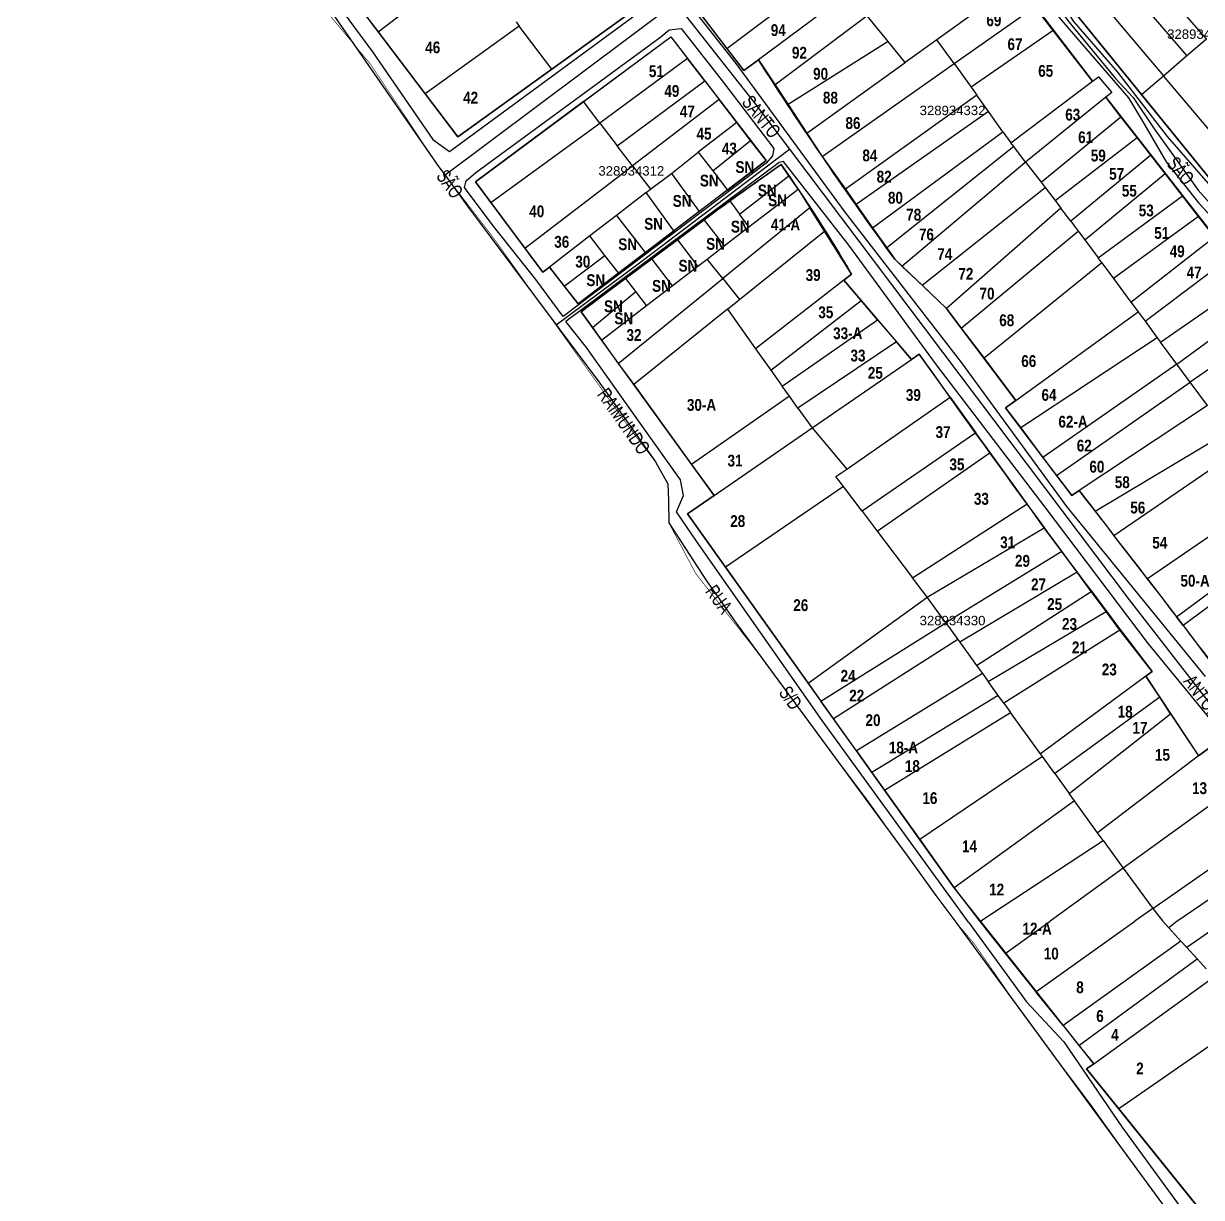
# Model space of a CAD drawing. Extents: x 206155 to 208014, y 4847439 to 4850017.
# Drawn here: x 206932.2 to 207182.6, y 4847901.7 to 4848151.2 of the extents above; entities that cross this region are included whole.
import ezdxf
from ezdxf.enums import TextEntityAlignment as Align

# ---------------------------------------------------------------- set-up
doc = ezdxf.new("R2010")
doc.units = 0
doc.header["$LTSCALE"] = 1.5
doc.header["$MEASUREMENT"] = 0
for name, color, linetype in [('CD-MALHA-LOTES', 40, 'CONTINUOUS'), ('CD_TXT_QUADRA', 7, 'CONTINUOUS'), ('LM-LIM-SETOR-FISCAL', 7, 'CONTINUOUS'), ('RU-QUADRAS', 6, 'CONTINUOUS'), ('SV-EIXO-RUA-N-PAV', 6, 'CONTINUOUS'), ('SV-EIXO-RUA-PAV', 20, 'CONTINUOUS'), ('SV-RUA-NAO-PAV-S-GUIA-C-GUIA', 7, 'CONTINUOUS'), ('SV-RUA-PAVIM-S-GUIA-C-GUIA', 7, 'CONTINUOUS'), ('SV-TXT-RUA-N-PAV-S-GUIA-C-GUIA', 7, 'CONTINUOUS'), ('Th_NmrPort', 7, 'CONTINUOUS')]:
    doc.layers.add(name, color=color, linetype=linetype)
doc.styles.add('ARIAL', font='ARIAL.TTF')
doc.styles.get("Standard").update_dxf_attribs({"font": 'swisscbo.ttf'})
doc.linetypes.add('Limite', pattern='A,20,-3,[130,ltypeshp.shx,S=6.35,R=0,X=0,Y=0],-3,20', length=46)

msp = doc.modelspace()

# ---------------------------------------------------------------- linework, layer by layer
at = {"layer": 'CD-MALHA-LOTES', "linetype": 'Continuous'}
for p, q in [((207183.61, 4848147.93), (207167.25, 4848166.7)), ((207007.56, 4848149.41), (207027.14, 4848164.4)), ((207179.45, 4848144.35), (207163.32, 4848163.14)), ((207081.7, 4848145.9), (207103.74, 4848162.46)), ((207107.59, 4848157.71), (207088.41, 4848143.46)), ((207143.13, 4848159.82), (207126.29, 4848147.69)), ((207158.6, 4848158.85), (207174.5, 4848140.09)), ((207073.92, 4848156.08), (207081.7, 4848145.9)), ((207004.55, 4848153.4), (207007.56, 4848149.41)), ((207111.54, 4848152.83), (207091.92, 4848138.14)), ((207116.01, 4848147.33), (207111.54, 4848152.83)), ((207130.01, 4848142.66), (207147.13, 4848154.73)), ((207151.07, 4848149.67), (207147.13, 4848154.73)), ((207154.4, 4848155.04), (207169.82, 4848136.06)), ((207037.57, 4848150.64), (207017.54, 4848136.23)), ((207036.91, 4848151.51), (207037.57, 4848150.64)), ((207044.5, 4848141.5), (207037.57, 4848150.64)), ((207007.56, 4848149.41), (207017.54, 4848136.23)), ((207051.18, 4848134.59), (207069.78, 4848148.38)), ((207069.78, 4848148.38), (207073.35, 4848143.74)), ((207126.29, 4848147.69), (207119.6, 4848142.89)), ((207130.01, 4848142.66), (207126.29, 4848147.69)), ((207151.07, 4848149.67), (207133.62, 4848137.63)), ((207159.44, 4848138.92), (207151.07, 4848149.67)), ((207179.45, 4848144.35), (207183.61, 4848147.93)), ((207081.7, 4848145.9), (207085.32, 4848141.16)), ((207116.01, 4848147.33), (207094.69, 4848133.95)), ((207119.6, 4848142.89), (207116.01, 4848147.33)), ((207073.35, 4848143.74), (207054.68, 4848130.03)), ((207077.01, 4848139), (207073.35, 4848143.74)), ((207085.32, 4848141.16), (207088.41, 4848143.46)), ((207088.41, 4848143.46), (207091.92, 4848138.14)), ((207098.7, 4848127.88), (207119.6, 4848142.89)), ((207101.98, 4848122.92), (207130.01, 4848142.66)), ((207130.01, 4848142.66), (207133.62, 4848137.63)), ((207174.5, 4848140.09), (207179.45, 4848144.35)), ((207024.47, 4848127.07), (207044.5, 4848141.5)), ((207058.37, 4848125.21), (207077.01, 4848139)), ((207077.01, 4848139), (207080.06, 4848135.03)), ((207091.92, 4848138.14), (207094.69, 4848133.95)), ((207133.62, 4848137.63), (207134.8, 4848135.97)), ((207142.04, 4848125.85), (207159.44, 4848138.92)), ((207159.44, 4848138.92), (207160.69, 4848139.86)), ((207160.69, 4848139.86), (207163.5, 4848136.53)), ((207169.82, 4848136.06), (207174.5, 4848140.09)), ((207190.12, 4848121.53), (207174.5, 4848140.09)), ((207017.54, 4848136.23), (207024.47, 4848127.07)), ((207134.8, 4848135.97), (207106.88, 4848115.97)), ((207137.29, 4848132.48), (207134.8, 4848135.97)), ((207162.22, 4848135.5), (207145.19, 4848121.73)), ((207163.5, 4848136.53), (207162.22, 4848135.5)), ((207165.45, 4848131.35), (207162.22, 4848135.5)), ((207169.82, 4848136.06), (207185.38, 4848116.91)), ((207054.68, 4848130.03), (207051.18, 4848134.59)), ((207080.06, 4848135.03), (207061.64, 4848120.95)), ((207083.81, 4848130.15), (207080.06, 4848135.03)), ((207094.69, 4848133.95), (207098.7, 4848127.88)), ((207083.81, 4848130.15), (207075.6, 4848123.81)), ((207086.74, 4848126.35), (207083.81, 4848130.15)), ((207137.29, 4848132.48), (207109.19, 4848112.69)), ((207140.37, 4848128.18), (207137.29, 4848132.48)), ((207148.47, 4848117.44), (207165.45, 4848131.35)), ((207168.89, 4848126.93), (207165.45, 4848131.35)), ((207031.52, 4848113.13), (207054.68, 4848130.03)), ((207054.68, 4848130.03), (207058.37, 4848125.21)), ((207098.7, 4848127.88), (207101.98, 4848122.92)), ((207112.64, 4848107.79), (207140.37, 4848128.18)), ((207140.37, 4848128.18), (207142.04, 4848125.85)), ((207061.64, 4848120.95), (207058.37, 4848125.21)), ((207078.67, 4848119.84), (207086.74, 4848126.35)), ((207142.66, 4848125.04), (207142.04, 4848125.85)), ((207151.44, 4848113.54), (207168.89, 4848126.93)), ((207171.78, 4848123.22), (207168.89, 4848126.93)), ((207069.9, 4848119.31), (207075.6, 4848123.81)), ((207075.6, 4848123.81), (207078.67, 4848119.84)), ((207101.98, 4848122.92), (207106.88, 4848115.97)), ((207142.66, 4848125.04), (207115.67, 4848103.49)), ((207145.19, 4848121.73), (207142.66, 4848125.04)), ((207171.78, 4848123.22), (207154.81, 4848109.14)), ((207174.83, 4848119.3), (207171.78, 4848123.22)), ((207038.72, 4848103.44), (207061.64, 4848120.95)), ((207061.64, 4848120.95), (207065.46, 4848115.98)), ((207145.19, 4848121.73), (207148.47, 4848117.44)), ((207065.46, 4848115.98), (207069.9, 4848119.31)), ((207069.9, 4848119.31), (207075.83, 4848111.25)), ((207078.67, 4848119.84), (207081.82, 4848115.78)), ((207084.39, 4848110.64), (207094.88, 4848118.79)), ((207096.83, 4848115.97), (207094.88, 4848118.79)), ((207157.75, 4848105.24), (207174.83, 4848119.3)), ((207178.51, 4848114.58), (207174.83, 4848119.3)), ((207064.54, 4848115.27), (207058.24, 4848110.41)), ((207064.54, 4848115.27), (207065.46, 4848115.98)), ((207070.42, 4848107.12), (207064.54, 4848115.27)), ((207081.82, 4848115.78), (207075.83, 4848111.25)), ((207086.36, 4848107.94), (207096.83, 4848115.97)), ((207096.83, 4848115.97), (207099.3, 4848112.04)), ((207106.88, 4848115.97), (207109.19, 4848112.69)), ((207123.19, 4848095.55), (207149.33, 4848116.31)), ((207148.47, 4848117.44), (207149.33, 4848116.31)), ((207149.33, 4848116.31), (207151.44, 4848113.54)), ((207031.52, 4848113.13), (207038.72, 4848103.44)), ((207082.33, 4848113.48), (207076.84, 4848109.39)), ((207082.33, 4848113.48), (207084.39, 4848110.64)), ((207109.19, 4848112.69), (207112.64, 4848107.79)), ((207151.44, 4848113.54), (207152.66, 4848111.95)), ((207160.6, 4848101.4), (207178.51, 4848114.58)), ((207181.93, 4848110.18), (207178.51, 4848114.58)), ((207058.24, 4848110.41), (207052.56, 4848106.03)), ((207058.24, 4848110.41), (207064.35, 4848102.5)), ((207075.83, 4848111.25), (207070.42, 4848107.12)), ((207099.3, 4848112.04), (207080.81, 4848097.01)), ((207086.36, 4848107.94), (207084.39, 4848110.64)), ((207102.44, 4848107.05), (207099.3, 4848112.04)), ((207152.66, 4848111.95), (207128.37, 4848090.58)), ((207154.81, 4848109.14), (207152.66, 4848111.95)), ((207181.93, 4848110.18), (207163.89, 4848096.96)), ((207185.32, 4848105.83), (207181.93, 4848110.18)), ((207076.84, 4848109.39), (207071.24, 4848105.21)), ((207076.84, 4848109.39), (207081.11, 4848103.9)), ((207081.11, 4848103.9), (207086.36, 4848107.94)), ((207112.64, 4848107.79), (207115.67, 4848103.49)), ((207154.81, 4848109.14), (207156.38, 4848107.08)), ((207052.56, 4848106.03), (207043.98, 4848099.4)), ((207055.74, 4848101.91), (207052.56, 4848106.03)), ((207064.35, 4848102.5), (207070.42, 4848107.12)), ((207071.24, 4848105.21), (207065.76, 4848101.12)), ((207075.52, 4848099.61), (207071.24, 4848105.21)), ((207084.39, 4848092.55), (207102.44, 4848107.05)), ((207131.5, 4848086.44), (207156.38, 4848107.08)), ((207157.75, 4848105.24), (207160.6, 4848101.4)), ((207167.58, 4848091.99), (207185.32, 4848105.83)), ((207038.72, 4848103.44), (207042.55, 4848098.3)), ((207077.5, 4848101.13), (207081.11, 4848103.9)), ((207047.12, 4848095.39), (207055.74, 4848101.91)), ((207058.64, 4848098.16), (207055.74, 4848101.91)), ((207058.64, 4848098.16), (207064.35, 4848102.5)), ((207065.76, 4848101.12), (207060.2, 4848096.97)), ((207065.76, 4848101.12), (207070.08, 4848095.43)), ((207075.52, 4848099.61), (207077.5, 4848101.13)), ((207080.81, 4848097.01), (207077.5, 4848101.13)), ((207161.42, 4848100.29), (207136.35, 4848080.03)), ((207161.42, 4848100.29), (207160.6, 4848101.4)), ((207161.42, 4848100.29), (207163.89, 4848096.96)), ((207170.57, 4848087.94), (207188.67, 4848101.54)), ((207042.55, 4848098.3), (207043.98, 4848099.4)), ((207043.98, 4848099.4), (207047.12, 4848095.39)), ((207050.06, 4848091.64), (207058.64, 4848098.16)), ((207070.08, 4848095.43), (207075.52, 4848099.61)), ((207118.91, 4848099.62), (207123.19, 4848095.55)), ((207047.12, 4848095.39), (207050.06, 4848091.64)), ((207058.61, 4848078.96), (207080.81, 4848097.01)), ((207062.32, 4848094.22), (207060.2, 4848096.97)), ((207064.62, 4848091.25), (207070.08, 4848095.43)), ((207080.81, 4848097.01), (207084.39, 4848092.55)), ((207106.54, 4848096.64), (207087.78, 4848082.06)), ((207110.24, 4848092.3), (207106.54, 4848096.64)), ((207123.19, 4848095.55), (207128.37, 4848090.58)), ((207163.89, 4848096.96), (207167.58, 4848091.99)), ((207173.88, 4848083.48), (207192.62, 4848096.47)), ((207053.09, 4848086.58), (207062.32, 4848094.22)), ((207064.62, 4848091.25), (207062.32, 4848094.22)), ((207055.04, 4848083.89), (207064.62, 4848091.25)), ((207081.79, 4848090.45), (207061.88, 4848074.45)), ((207081.79, 4848090.45), (207084.39, 4848092.55)), ((207081.79, 4848090.45), (207087.78, 4848082.06)), ((207091.03, 4848077.51), (207110.24, 4848092.3)), ((207113.7, 4848088.24), (207110.24, 4848092.3)), ((207128.37, 4848090.58), (207131.5, 4848086.44)), ((207167.58, 4848091.99), (207169.14, 4848089.88)), ((207177.37, 4848078.77), (207195.79, 4848092.41)), ((207093.47, 4848074.1), (207113.7, 4848088.24)), ((207113.7, 4848088.24), (207117.73, 4848083.5)), ((207143.12, 4848071.07), (207169.14, 4848089.88)), ((207169.14, 4848089.88), (207170.57, 4848087.94)), ((207170.57, 4848087.94), (207173.19, 4848084.41)), ((207199.1, 4848088.16), (207180.19, 4848074.97)), ((207053.09, 4848086.58), (207055.04, 4848083.89)), ((207131.5, 4848086.44), (207136.35, 4848080.03)), ((207055.04, 4848083.89), (207058.61, 4848078.96)), ((207117.73, 4848083.5), (207096.8, 4848069.44)), ((207120.91, 4848079.76), (207117.73, 4848083.5)), ((207173.19, 4848084.41), (207144.16, 4848065.22)), ((207173.19, 4848084.41), (207173.88, 4848083.48)), ((207177.37, 4848078.77), (207173.88, 4848083.48)), ((207087.78, 4848082.06), (207091.03, 4848077.51)), ((207058.61, 4848078.96), (207061.88, 4848074.45)), ((207099.83, 4848065.24), (207120.91, 4848079.76)), ((207136.35, 4848080.03), (207143.12, 4848071.07)), ((207177.37, 4848078.77), (207148.88, 4848058.96)), ((207180.19, 4848074.97), (207177.37, 4848078.77)), ((207091.03, 4848077.51), (207093.47, 4848074.1)), ((207061.88, 4848074.45), (207074.2, 4848057.47)), ((207094.97, 4848071.99), (207093.47, 4848074.1)), ((207151.77, 4848055.15), (207180.19, 4848074.97)), ((207183.87, 4848070), (207180.19, 4848074.97)), ((207094.97, 4848071.99), (207074.2, 4848057.47)), ((207096.8, 4848069.44), (207094.97, 4848071.99)), ((207107.16, 4848056.5), (207129.14, 4848071.79)), ((207129.14, 4848071.79), (207134.62, 4848064.18)), ((207096.8, 4848069.44), (207099.58, 4848065.54)), ((207183.87, 4848070), (207156.6, 4848051.94)), ((207078.98, 4848050.88), (207099.83, 4848065.24)), ((207099.58, 4848065.54), (207099.83, 4848065.24)), ((207099.83, 4848065.24), (207107.16, 4848056.5)), ((207144.16, 4848065.22), (207148.88, 4848058.96)), ((207134.62, 4848064.18), (207110.42, 4848047.57)), ((207137.64, 4848059.99), (207134.62, 4848064.18)), ((207159.99, 4848047.55), (207187.94, 4848064.26)), ((207113.65, 4848043.31), (207137.64, 4848059.99)), ((207145.5, 4848049.07), (207137.64, 4848059.99)), ((207148.88, 4848058.96), (207151.77, 4848055.15)), ((207074.2, 4848057.47), (207078.98, 4848050.88)), ((207104.87, 4848054.89), (207107.16, 4848056.5)), ((207151.77, 4848055.15), (207154.99, 4848050.88)), ((207163.95, 4848042.41), (207185.25, 4848056.95)), ((207106.49, 4848052.77), (207081.39, 4848035.63)), ((207106.49, 4848052.77), (207104.87, 4848054.89)), ((207110.42, 4848047.57), (207106.49, 4848052.77)), ((207078.98, 4848050.88), (207073.32, 4848046.99)), ((207154.99, 4848050.88), (207156.6, 4848051.94)), ((207156.6, 4848051.94), (207159.99, 4848047.55)), ((207110.42, 4848047.57), (207113.65, 4848043.31)), ((207121.18, 4848033.37), (207145.5, 4848049.07)), ((207159.99, 4848047.55), (207163.95, 4848042.41)), ((207192.29, 4848047.72), (207171.08, 4848033.18)), ((207073.32, 4848046.99), (207081.39, 4848035.63)), ((207113.65, 4848043.31), (207121.18, 4848033.37)), ((207124.3, 4848029.24), (207149.15, 4848044.02)), ((207152.86, 4848038.99), (207149.15, 4848044.02)), ((207171.08, 4848033.18), (207163.95, 4848042.41)), ((207177.3, 4848025.12), (207197.88, 4848040.38)), ((207152.86, 4848038.99), (207128.31, 4848023.88)), ((207156.12, 4848034.59), (207152.86, 4848038.99)), ((207199.31, 4848038.51), (207178.68, 4848023.27)), ((207081.39, 4848035.63), (207098.96, 4848011.03)), ((207156.12, 4848034.59), (207131.18, 4848019.72)), ((207159.14, 4848030.5), (207156.12, 4848034.59)), ((207171.08, 4848033.18), (207177.3, 4848025.12)), ((207134.75, 4848014.78), (207159.14, 4848030.5)), ((207162.31, 4848026.22), (207159.14, 4848030.5)), ((207128.22, 4848023.82), (207124.3, 4848029.24)), ((207137.25, 4848011.32), (207162.31, 4848026.22)), ((207165.25, 4848022.24), (207162.31, 4848026.22)), ((207178.68, 4848023.27), (207177.3, 4848025.12)), ((207101.69, 4848007.2), (207128.22, 4848023.82)), ((207128.22, 4848023.82), (207130.81, 4848020.26)), ((207178.68, 4848023.27), (207185.75, 4848013.84)), ((207130.81, 4848020.26), (207104.34, 4848003.42)), ((207130.81, 4848020.26), (207131.18, 4848019.72)), ((207165.25, 4848022.24), (207140.54, 4848006.76)), ((207165.5, 4848021.9), (207165.25, 4848022.24)), ((207172.08, 4848013.49), (207165.5, 4848021.9)), ((207131.18, 4848019.72), (207134.75, 4848014.78)), ((207136, 4848013.05), (207109.25, 4847996.59)), ((207134.75, 4848014.78), (207136, 4848013.05)), ((207136, 4848013.05), (207137.25, 4848011.32)), ((207170.73, 4848012.49), (207148.34, 4847995.99)), ((207170.73, 4848012.49), (207172.08, 4848013.49)), ((207173.71, 4848007.99), (207170.73, 4848012.49)), ((207098.96, 4848011.03), (207101.69, 4848007.2)), ((207139.39, 4848008.35), (207137.25, 4848011.32)), ((207139.39, 4848008.35), (207112.53, 4847991.99)), ((207140.54, 4848006.76), (207139.39, 4848008.35)), ((207173.71, 4848007.99), (207151.39, 4847991.78)), ((207176.02, 4848004.48), (207173.71, 4848007.99)), ((207104.34, 4848003.42), (207101.69, 4848007.2)), ((207140.54, 4848006.76), (207141.98, 4848004.77)), ((207109.25, 4847996.59), (207104.34, 4848003.42)), ((207115.2, 4847988.24), (207141.98, 4848004.77)), ((207148.34, 4847995.99), (207141.98, 4848004.77)), ((207154.44, 4847987.56), (207176.02, 4848004.48)), ((207176.02, 4848004.48), (207181.91, 4847995.56)), ((207109.25, 4847996.59), (207112.53, 4847991.99)), ((207148.76, 4847995.41), (207122.69, 4847977.74)), ((207148.76, 4847995.41), (207148.34, 4847995.99)), ((207151.39, 4847991.78), (207148.76, 4847995.41)), ((207181.91, 4847995.56), (207160.48, 4847979.21)), ((207112.53, 4847991.99), (207115.2, 4847988.24)), ((207151.39, 4847991.78), (207154.44, 4847987.56)), ((207115.2, 4847988.24), (207122.69, 4847977.74)), ((207155.57, 4847985.99), (207154.44, 4847987.56)), ((207189.9, 4847989.02), (207165.94, 4847971.7)), ((207155.57, 4847985.99), (207130.01, 4847967.47)), ((207160.48, 4847979.21), (207155.57, 4847985.99)), ((207172.21, 4847963.09), (207196.39, 4847980.02)), ((207122.69, 4847977.74), (207130.01, 4847967.47)), ((207135.46, 4847960.37), (207161.67, 4847977.57)), ((207161.67, 4847977.57), (207160.48, 4847979.21)), ((207161.67, 4847977.57), (207165.94, 4847971.7)), ((207201.7, 4847976.98), (207177.15, 4847960.19)), ((207165.94, 4847971.7), (207150.38, 4847960.45)), ((207165.94, 4847971.7), (207172.21, 4847963.09)), ((207130.01, 4847967.47), (207135.46, 4847960.37)), ((207172.21, 4847963.09), (207168.39, 4847960.43)), ((207172.21, 4847963.09), (207174.28, 4847960.5)), ((207135.46, 4847960.37), (207140.88, 4847953.58)), ((207140.88, 4847953.58), (207150.38, 4847960.45)), ((207147.39, 4847945.43), (207168.39, 4847960.43)), ((207175.62, 4847959.03), (207174.28, 4847960.5)), ((207177.15, 4847960.19), (207175.62, 4847959.03)), ((207187.54, 4847960.43), (207179.46, 4847954.79)), ((207178.22, 4847956.16), (207175.62, 4847959.03)), ((207178.22, 4847956.16), (207153.15, 4847938.23)), ((207179.46, 4847954.79), (207178.22, 4847956.16)), ((207140.88, 4847953.58), (207147.39, 4847945.43)), ((207156.54, 4847933.98), (207181.64, 4847952.39)), ((207181.64, 4847952.39), (207179.46, 4847954.79)), ((207183.57, 4847950.27), (207181.64, 4847952.39)), ((207159.66, 4847930.08), (207185.15, 4847948.52)), ((207153.15, 4847938.23), (207147.39, 4847945.43)), ((207153.15, 4847938.23), (207156.54, 4847933.98)), ((207156.54, 4847933.98), (207159.66, 4847930.08)), ((207185.05, 4847934.43), (207164.98, 4847920.57)), ((207164.98, 4847920.57), (207186.08, 4847894.43))]:
    msp.add_line(p, q, dxfattribs=at)
at = {"layer": 'CD-MALHA-LOTES', "linetype": 'Continuous', "flags": 128}
for points in [[(207044.5, 4848141.5), (207064.44, 4848155.87), (207056.44, 4848166.5)], [(207051.18, 4848134.59), (207028.22, 4848117.56), (207031.52, 4848113.13)], [(207081.82, 4848115.78), (207090.06, 4848122.04), (207086.74, 4848126.35)], [(207094.88, 4848118.79), (207093.2, 4848121.22), (207082.33, 4848113.48)], [(207118.91, 4848099.62), (207145.04, 4848121.61), (207145.19, 4848121.73)], [(207106.54, 4848096.64), (207108.18, 4848097.91), (207102.44, 4848107.05)], [(207156.38, 4848107.08), (207156.45, 4848106.99), (207157.75, 4848105.24)], [(207115.67, 4848103.49), (207117.37, 4848101.08), (207118.91, 4848099.62)], [(207060.2, 4848096.97), (207050.69, 4848089.88), (207053.09, 4848086.58)], [(207129.14, 4848071.79), (207122.58, 4848080.91), (207120.91, 4848079.76)], [(207143.12, 4848071.07), (207140.93, 4848069.49), (207144.16, 4848065.22)], [(207149.15, 4848044.02), (207148.6, 4848044.76), (207145.5, 4848049.07)], [(207124.3, 4848029.24), (207124.14, 4848029.46), (207121.18, 4848033.37)], [(207098.96, 4848011.03), (207124.2, 4848029.18), (207124.3, 4848029.24)], [(207128.22, 4848023.82), (207128.31, 4848023.88)], [(207189.9, 4847989.02), (207184.06, 4847997.12), (207181.91, 4847995.56)], [(207159.66, 4847930.08), (207158.17, 4847929.01), (207164.98, 4847920.57)]]:
    msp.add_lwpolyline(points, dxfattribs=at)
at = {"layer": 'CD-MALHA-LOTES', "linetype": 'Continuous'}
for p in [(207064.62, 4848091.25), (207151.77, 4848055.15), (207151.77, 4848055.15)]:
    msp.add_point(p, dxfattribs=at)
at = {"layer": 'LM-LIM-SETOR-FISCAL', "linetype": 'Limite', "ltscale": 0.1, "const_width": 0.13, "flags": 128}
msp.add_lwpolyline([(207693.53, 4847579.56), (207661.03, 4847549.31), (207612.7, 4847504.12), (207608.58, 4847500.27), (207585.3, 4847478.55), (207576.34, 4847469.74), (207571.87, 4847465.34), (207556.36, 4847486.66), (207540.14, 4847507.78), (207531.85, 4847519.47), (207511.91, 4847545.61), (207506.17, 4847553.18), (207498.88, 4847562.81), (207463.75, 4847610.71), (207457.67, 4847619.01), (207440.44, 4847642.51), (207431.06, 4847656.73), (207427.79, 4847661.69), (207410.24, 4847685.38), (207400.06, 4847698.96), (207390.62, 4847713.26), (207368.81, 4847743.14), (207367.63, 4847745.51), (207365.1, 4847750.55), (207350.49, 4847771.92), (207340.01, 4847785.42), (207333.8, 4847793.43), (207328.91, 4847799.72), (207315.6, 4847819.35), (207310.76, 4847826.26), (207285.87, 4847860.83), (207260.72, 4847896.98), (207248.23, 4847915.4), (207242.67, 4847921.29), (207202.51, 4847892.47), (207193.03, 4847885.67), (207186.34, 4847883.83), (207169.47, 4847906.92), (207159.13, 4847921.36), (207145.03, 4847940.16), (207134.22, 4847955.66), (207130.37, 4847960.22), (207126.09, 4847965.9), (207111.59, 4847986.15), (207100.06, 4848001.48), (207090.77, 4848014.03), (207087.01, 4848019.05), (207075.04, 4848034.33), (207069.37, 4848045.04), (207069.26, 4848049.8), (207069.11, 4848053.33), (207066.5, 4848058.01), (207060.87, 4848065.4), (207031.95, 4848105.77), (207020.41, 4848120.82), (207005.92, 4848142.54), (206995.35, 4848155.22), (206982.67, 4848172.12), (206959.42, 4848202.77), (206955.58, 4848209.27), (206948.97, 4848217), (206956.28, 4848221.98), (206974.04, 4848236.91), (207015.88, 4848269.11), (207005.71, 4848281.99), (206987.16, 4848307.84), (206966.87, 4848336.83), (206960.49, 4848346.74), (207051.18, 4848413.73), (207093.59, 4848446.09), (207106.7, 4848455.88), (207140.72, 4848483.45), (207169.66, 4848504.88), (207261.26, 4848571.24), (207250.42, 4848586.92), (207233.64, 4848611.27), (207214.13, 4848640.25), (207199.66, 4848661.86), (207162.16, 4848719.72), (207148.67, 4848740.27), (207138.58, 4848756.16), (207114.21, 4848785.08), (207108.98, 4848791.97), (207099.68, 4848804.07), (207089.04, 4848833.89), (207075.28, 4848852.41), (207054.15, 4848879.42), (207034.07, 4848905.39), (207008.79, 4848936.89), (207002.49, 4848944.75), (206978.67, 4848976.02), (206968.98, 4848989.87), (206958.44, 4849004.76), (206966.26, 4849011.39), (206981.71, 4849023.09), (207002.58, 4849038.25), (207026.18, 4849059.14), (207039.09, 4849069.24), (207048.4, 4849077.1), (207033.93, 4849094.44), (207025.31, 4849104.91), (207019.34, 4849111.98), (206955.53, 4849187.19), (206739.99, 4849438.83), (206628.48, 4849357.79), (206159.3, 4849769.3), (206177.89, 4849842.97), (206311.32, 4849828.25), (206318.97, 4849888.04), (206376.86, 4849879.93), (206422.43, 4850015.06), (206474.48, 4850006.62), (206492.19, 4850011.1), (206819.81, 4849985.62), (206867.89, 4849970.66), (206761.86, 4849758.64), (206955.52, 4849737.17), (206981.38, 4849733.58), (207038.29, 4849725.23), (207070.29, 4849722.03), (207093.76, 4849719.89), (207136.42, 4849713.49), (207187.69, 4849706.67), (207206.03, 4849702.71), (207217.82, 4849703), (207238.05, 4849700.95), (207257.69, 4849697.98), (207277.63, 4849691.43), (207298.76, 4849680.12), (207307.69, 4849672.68), (207325.58, 4849647.34), (207339.6, 4849627.48), (207365.17, 4849591.27), (207375.36, 4849576.96), (207394.56, 4849549.23), (207402.02, 4849538.56), (207409.91, 4849527.9), (207417.58, 4849518.68), (207445.75, 4849483.09), (207461.51, 4849464.09), (207489.49, 4849426.56), (207512.94, 4849401.39), (207520.93, 4849386.71), (207524.83, 4849382.69), (207529.48, 4849377.88), (207540.69, 4849361.49), (207560.95, 4849335.89), (207577.23, 4849307.07), (207583.74, 4849297.42), (207628.15, 4849239.89), (207643.22, 4849219.05), (207658.02, 4849201.49), (207693.22, 4849158.83), (207705.61, 4849141.39), (207712.86, 4849133.84), (207725.65, 4849112.01), (207736.66, 4849084.67), (207739.33, 4849078.11), (207747.93, 4849059.71), (207757.22, 4849040.43), (207775.14, 4849006.28), (207791.99, 4848977.54), (207792.78, 4848975.77), (207795.96, 4848968.62), (207802.2, 4848960.18), (207825.03, 4848930.31), (207842.53, 4848910.15), (207856.41, 4848891.07), (207858.75, 4848886.94), (207866.81, 4848872.74), (207869.94, 4848867.11), (207871.77, 4848863.82), (207879.69, 4848853.91), (207882.92, 4848845.94), (207889.76, 4848830.42), (207897.96, 4848811.56), (207901.5, 4848803.37), (207910.93, 4848782.03), (207925.43, 4848746.58), (207927.76, 4848740.69), (207935.19, 4848724.84), (207938.98, 4848722.35), (207951.29, 4848714.3), (207953.61, 4848706.94), (207955.87, 4848700.21), (207959.42, 4848694.96), (207980.21, 4848656.63), (207983.23, 4848650.23), (207987.97, 4848639.65), (207991.98, 4848624.34), (207992.34, 4848618.14), (207992.71, 4848609.76), (207992.35, 4848598.91), (207989.51, 4848588.21), (207986.21, 4848576.49), (207981.13, 4848552.93), (207979.22, 4848544.32), (207974.12, 4848527.55), (207970.47, 4848512.96), (207968.53, 4848505.21), (207962.87, 4848484.57), (207961.77, 4848475.9), (207962.44, 4848471.73), (207962.76, 4848468.22), (207963.58, 4848460.32), (207965.62, 4848437.71), (207970.3, 4848417.74), (207973.97, 4848405.11), (207979.52, 4848388.8), (207983.37, 4848372.15), (207985.88, 4848361.34), (207994.8, 4848328.69), (207998.94, 4848313.63), (208000.94, 4848308.61), (208001.28, 4848301.24), (208004.29, 4848290.86), (208006.08, 4848286.4), (208007.64, 4848282.49), (208010.65, 4848271.5), (208010.53, 4848262.57), (208009.71, 4848251.17), (208006.89, 4848242.28), (208002.27, 4848228.55), (207997.36, 4848212.8), (207991.07, 4848194.77), (207987.4, 4848183.31), (207984.51, 4848174.56), (207981.76, 4848167.44), (207976.41, 4848152.41), (207973.09, 4848141.61), (207967.4, 4848130.11), (207964.22, 4848121.42), (207961.45, 4848112.84), (207955.63, 4848098.17), (207952.19, 4848088.84), (207947.6, 4848075.6), (207943.28, 4848060.34), (207938.8, 4848047.89), (207935.95, 4848038.31), (207931.75, 4848023.44), (207924.02, 4847983.95), (207922.67, 4847973.36), (207921, 4847963.57), (207920.32, 4847960.19), (207917.77, 4847945.28), (207916.42, 4847941.01), (207910.26, 4847922.04), (207901.41, 4847892.98), (207897.62, 4847878.65), (207892.25, 4847865.58), (207878.3, 4847837.34), (207872.42, 4847829.43), (207870.47, 4847825.73), (207866.98, 4847818.64), (207853.99, 4847795.84), (207843.32, 4847778.24), (207832.06, 4847762.95), (207814.75, 4847736.4), (207805.8, 4847721.97), (207788.79, 4847698.98), (207782.07, 4847685.13), (207771.56, 4847663.44), (207770.16, 4847648.29), (207754.59, 4847638.36), (207743.55, 4847627.73)], close=True, dxfattribs=at)
at = {"layer": 'RU-QUADRAS', "color": 6, "linetype": 'Continuous'}
for points in [[(206954.71, 4848219.24, -0.019619), (206994.63, 4848249.69), (206998.47, 4848244.63), (206999.61, 4848245.09), (207009.6, 4848231.93), (207008.46, 4848231.1), (207064.44, 4848155.87), (207024.47, 4848127.07)], [(207050.69, 4848089.88, -0.011049), (207093.2, 4848121.22, -0.021937), (207108.18, 4848097.91), (207106.54, 4848096.64), (207120.91, 4848079.76), (207122.58, 4848080.91, 0.009998), (207172.08, 4848013.49), (207170.73, 4848012.49), (207181.91, 4847995.56), (207184.06, 4847997.12), (207196.39, 4847980.02), (207198.49, 4847981.48), (207220.98, 4847950.17), (207219.56, 4847949.2), (207235.97, 4847928.75), (207186.08, 4847894.43), (207158.17, 4847929.01), (207159.66, 4847930.08), (207130.01, 4847967.47), (207073.32, 4848046.99), (207078.98, 4848050.88)]]:
    msp.add_lwpolyline(points, format="xyb", close=True, dxfattribs=at)
for points in [[(207075.88, 4848244.01, -0.009252), (207159.44, 4848138.92), (207160.69, 4848139.86), (207163.5, 4848136.53), (207162.22, 4848135.5), (207269.05, 4847998.65)], [(207245.37, 4847935.05, 0.005074), (207156.6, 4848051.94), (207154.99, 4848050.88), (207140.93, 4848069.49), (207143.12, 4848071.07), (207128.27, 4848090.72), (207117.37, 4848101.08, -0.015011), (207088.41, 4848143.46), (207085.32, 4848141.16), (207073.71, 4848156.36)]]:
    msp.add_lwpolyline(points, format="xyb", dxfattribs=at)
for points in [[(207154.4, 4848155.04), (207175.72, 4848174.39), (207184.38, 4848181.21), (207199.25, 4848161.41), (207210.03, 4848140.96), (207185.38, 4848116.91)], [(207028.22, 4848117.56), (207069.78, 4848148.38), (207090.06, 4848122.04), (207050.06, 4848091.64), (207043.98, 4848099.4), (207042.55, 4848098.3)]]:
    msp.add_lwpolyline(points, close=True, dxfattribs=at)
at = {"layer": 'SV-EIXO-RUA-N-PAV'}
for points in [[(206996.95, 4848255.98), (207039.42, 4848195.46), (207070.78, 4848155.6), (207087.49, 4848134.36), (207094.97, 4848124.45), (207167.23, 4848028.72), (207220.44, 4847960.22)], [(207079.13, 4848244.19), (207110.54, 4848204.64), (207116.65, 4848199.4), (207116.86, 4848198.81), (207117.81, 4848196.2), (207127.99, 4848183.7), (207141.08, 4848167.12), (207145.73, 4848161.01), (207150.38, 4848156.94), (207150.98, 4848156.14), (207154.38, 4848151.56), (207164.27, 4848139.49), (207168.05, 4848135.42), (207172.41, 4848129.03), (207181.86, 4848115.79), (207185.53, 4848111.64), (207189.64, 4848107), (207223.81, 4848064.25), (207255.29, 4848023.39), (207276.23, 4847993), (207296.11, 4847965.85)], [(206955.58, 4848209.27), (206964.68, 4848198.17), (206979.76, 4848178.1), (206991.73, 4848162.15), (207020.41, 4848120.82), (207021.78, 4848118.94), (207026.54, 4848112.38), (207045.39, 4848087.17), (207054.69, 4848074.73), (207066.5, 4848058.01), (207069.11, 4848053.33), (207069.26, 4848049.8), (207069.37, 4848045.04), (207077.24, 4848032.93), (207083.68, 4848023.73), (207119.95, 4847974.41), (207126.09, 4847965.9), (207130.37, 4847960.22)], [(207070.78, 4848155.6), (207021.78, 4848118.94)], [(207045.39, 4848087.17), (207063.39, 4848100.56), (207094.97, 4848124.45)]]:
    msp.add_lwpolyline(points, dxfattribs=at)
at = {"layer": 'SV-EIXO-RUA-PAV'}
msp.add_lwpolyline([(207130.37, 4847960.22), (207186.34, 4847883.83)], dxfattribs=at)
at = {"layer": 'SV-RUA-NAO-PAV-S-GUIA-C-GUIA', "flags": 128}
for points in [[(206955.47, 4848212.97), (206958.02, 4848209.52), (206961.66, 4848204.66), (206988.68, 4848169.17), (207006.37, 4848145.13), (207019.19, 4848126.56), (207022.72, 4848124), (207064.91, 4848154.96)], [(207183.43, 4848012.41), (207153.98, 4848048.56), (207131.64, 4848079.08), (207106.8, 4848111.12), (207083.67, 4848142.71), (207059.62, 4848173.22)], [(207148.83, 4848156.54), (207156.62, 4848147.44), (207167.08, 4848135.37), (207169.84, 4848130.81), (207175.04, 4848121.81), (207181.92, 4848113.04), (207190.82, 4848103.56)], [(207067.64, 4848148.38), (207069.4, 4848149.83), (207071.97, 4848150.15), (207080.95, 4848138.63), (207091.65, 4848124.65), (207091.41, 4848123.03), (207090.03, 4848121.53), (207046.87, 4848088.9)], [(207046.87, 4848088.9), (207041.05, 4848096.78), (207031.81, 4848108.45), (207025.93, 4848116.3), (207026.25, 4848117.74), (207028.33, 4848119.5), (207067.64, 4848148.38)], [(207217.94, 4847960.22), (207217.46, 4847960.92), (207191.85, 4847994.32), (207171.28, 4848019.38), (207149.32, 4848048.38), (207126.25, 4848078.64), (207107.64, 4848104.07), (207093.73, 4848121.88), (207092.8, 4848121.64), (207047.44, 4848087.86)], [(207071.01, 4848047.38), (207072.48, 4848050.84), (207071.8, 4848054.17), (207063.27, 4848066.25), (207051.82, 4848082.31), (207047.44, 4848087.86)]]:
    msp.add_lwpolyline(points, dxfattribs=at)
msp.add_lwpolyline([(207189.05, 4848119.24), (207192.48, 4848123.09), (207195.68, 4848127.34), (207199.06, 4848131.03), (207203.68, 4848134.3), (207209.02, 4848138.05), (207214.43, 4848142.22), (207210.48, 4848148.36), (207192.5, 4848173.57), (207184.45, 4848184.75), (207167.16, 4848170.54), (207163.56, 4848164.35), (207158.81, 4848160.28), (207152.9, 4848155.46), (207155.34, 4848151.63), (207164.69, 4848140.85), (207175.29, 4848127.17), (207183.99, 4848117.18), (207186.57, 4848117.21)], close=True, dxfattribs=at)
at = {"layer": 'SV-RUA-PAVIM-S-GUIA-C-GUIA', "flags": 128}
for points in [[(207133.04, 4847960.22), (207126.12, 4847969.74), (207101.96, 4848003.04), (207075.23, 4848041.17), (207071.01, 4848047.38)], [(207133.04, 4847960.22), (207145.36, 4847943.27), (207153.29, 4847934.8), (207165.61, 4847916.69), (207182.2, 4847894.01), (207184.68, 4847890.4), (207187.59, 4847888.56)]]:
    msp.add_lwpolyline(points, dxfattribs=at)

# ---------------------------------------------------------------- texts
at = {"layer": 'CD_TXT_QUADRA', "linetype": 'Continuous', "style": 'ARIAL'}
for s, p in [('328934333', (207182.27, 4848148.92)), ('328934332', (207129.66, 4848132.71)), ('328934312', (207061.38, 4848119.86))]:
    msp.add_text(s, height=2, dxfattribs=at).set_placement(p, align=Align.MIDDLE)
at = {"layer": 'CD_TXT_QUADRA', "color": 7, "linetype": 'Continuous', "style": 'ARIAL'}
msp.add_text('328934330', height=2, dxfattribs=at).set_placement((207129.66, 4848024.3), align=Align.MIDDLE)
at = {"layer": 'SV-TXT-RUA-N-PAV-S-GUIA-C-GUIA', "style": 'ARIAL', "width": 0.7}
for s, rotation, p in [('SANTO', 309, (207084.69, 4848134.36)), ('SÃO', 310, (207174.99, 4848121.28)), ('SÃO', 306, (207019.77, 4848118.7)), ('RAIMUNDO', 305, (207053.99, 4848072.33)), ('RUA                         S/D', 306, (207076.96, 4848030.45)), ('ANTÔNIO', 307, (207178.57, 4848011.31))]:
    msp.add_text(s, height=3, rotation=rotation, dxfattribs=at).set_placement(p)
at = {"layer": 'Th_NmrPort', "color": 1}
for s, p in [('69', (207136.85, 4848151.86)), ('94', (207091.03, 4848149.77)), ('67', (207141.34, 4848146.78)), ('46', (207017.57, 4848146.09)), ('92', (207095.52, 4848144.98)), ('51', (207065.11, 4848141.03)), ('90', (207100.02, 4848140.49)), ('65', (207147.87, 4848141.11)), ('49', (207068.4, 4848136.83)), ('42', (207025.63, 4848135.42)), ('88', (207102.11, 4848135.41)), ('47', (207071.69, 4848132.49)), ('63', (207153.62, 4848131.81)), ('86', (207106.9, 4848130.02)), ('45', (207075.24, 4848127.76)), ('61', (207156.36, 4848127.01)), ('43', (207080.63, 4848124.61)), ('84', (207110.5, 4848123.14)), ('59', (207159.05, 4848123.12)), ('SN', (207083.52, 4848120.67)), ('57', (207162.95, 4848119.23)), ('SN', (207075.96, 4848117.8)), ('82', (207113.53, 4848118.63)), ('SN', (207088.29, 4848115.7)), ('80', (207115.93, 4848114.14)), ('55', (207165.64, 4848115.64)), ('SN', (207070.18, 4848113.47)), ('SN', (207090.46, 4848113.61)), ('53', (207169.24, 4848111.45)), ('40', (207039.69, 4848111.26)), ('78', (207119.82, 4848110.55)), ('SN', (207064.13, 4848108.61)), ('SN', (207082.55, 4848108.01)), ('41-A', (207091.06, 4848108.45)), ('76', (207122.52, 4848106.36)), ('51', (207172.53, 4848106.66)), ('36', (207045, 4848104.78)), ('SN', (207058.61, 4848104.27)), ('SN', (207077.29, 4848104.35)), ('74', (207126.41, 4848102.17)), ('49', (207175.82, 4848102.77)), ('30', (207049.47, 4848100.58)), ('SN', (207071.42, 4848099.7)), ('SN', (207051.83, 4848096.63)), ('39', (207098.44, 4848097.72)), ('72', (207130.9, 4848097.98)), ('47', (207179.42, 4848098.28)), ('SN', (207065.79, 4848095.42)), ('70', (207135.4, 4848093.79)), ('SN', (207055.58, 4848091.09)), ('35', (207101.13, 4848089.81)), ('SN', (207057.78, 4848088.52)), ('68', (207139.59, 4848088.11)), ('32', (207060.35, 4848084.98)), ('33-A', (207104.28, 4848085.35)), ('33', (207107.96, 4848080.62)), ('66', (207144.27, 4848079.44)), ('25', (207111.65, 4848076.94)), ('39', (207119.74, 4848072.24)), ('64', (207148.57, 4848072.25)), ('30-A', (207073.2, 4848070.13)), ('62-A', (207152.17, 4848066.56)), ('37', (207126.05, 4848064.35)), ('62', (207156.06, 4848061.48)), ('31', (207081.83, 4848058.29)), ('35', (207129, 4848057.5)), ('60', (207158.75, 4848056.99)), ('58', (207164.15, 4848053.7)), ('33', (207134.2, 4848050.17)), ('56', (207167.44, 4848048.31)), ('28', (207082.4, 4848045.44)), ('31', (207139.78, 4848040.93)), ('54', (207172.12, 4848040.84)), ('29', (207142.94, 4848036.99)), ('27', (207146.35, 4848032)), ('50-A', (207178.11, 4848032.76)), ('26', (207095.81, 4848027.57)), ('25', (207149.77, 4848027.8)), ('23', (207152.93, 4848023.59)), ('21', (207155.03, 4848018.6)), ('23', (207161.38, 4848013.9)), ('24', (207105.86, 4848012.56)), ('22', (207107.7, 4848008.35)), ('18', (207164.76, 4848004.94)), ('20', (207111.16, 4848003.13)), ('17', (207167.91, 4848001.52)), ('18-A', (207116.12, 4847997.32)), ('15', (207172.69, 4847995.77)), ('18', (207119.53, 4847993.38)), ('13', (207180.57, 4847988.68)), ('16', (207123.25, 4847986.57)), ('14', (207131.67, 4847976.33)), ('12', (207137.45, 4847967.13)), ('12-A', (207144.53, 4847958.83)), ('10', (207149.05, 4847953.53)), ('8', (207155.95, 4847946.36)), ('6', (207160.2, 4847940.26)), ('4', (207163.38, 4847936.28)), ('2', (207168.69, 4847929.11))]:
    msp.add_text(s, height=2.5, dxfattribs=at).set_placement(p, align=Align.MIDDLE_LEFT)

doc.saveas('drawing.dxf')
